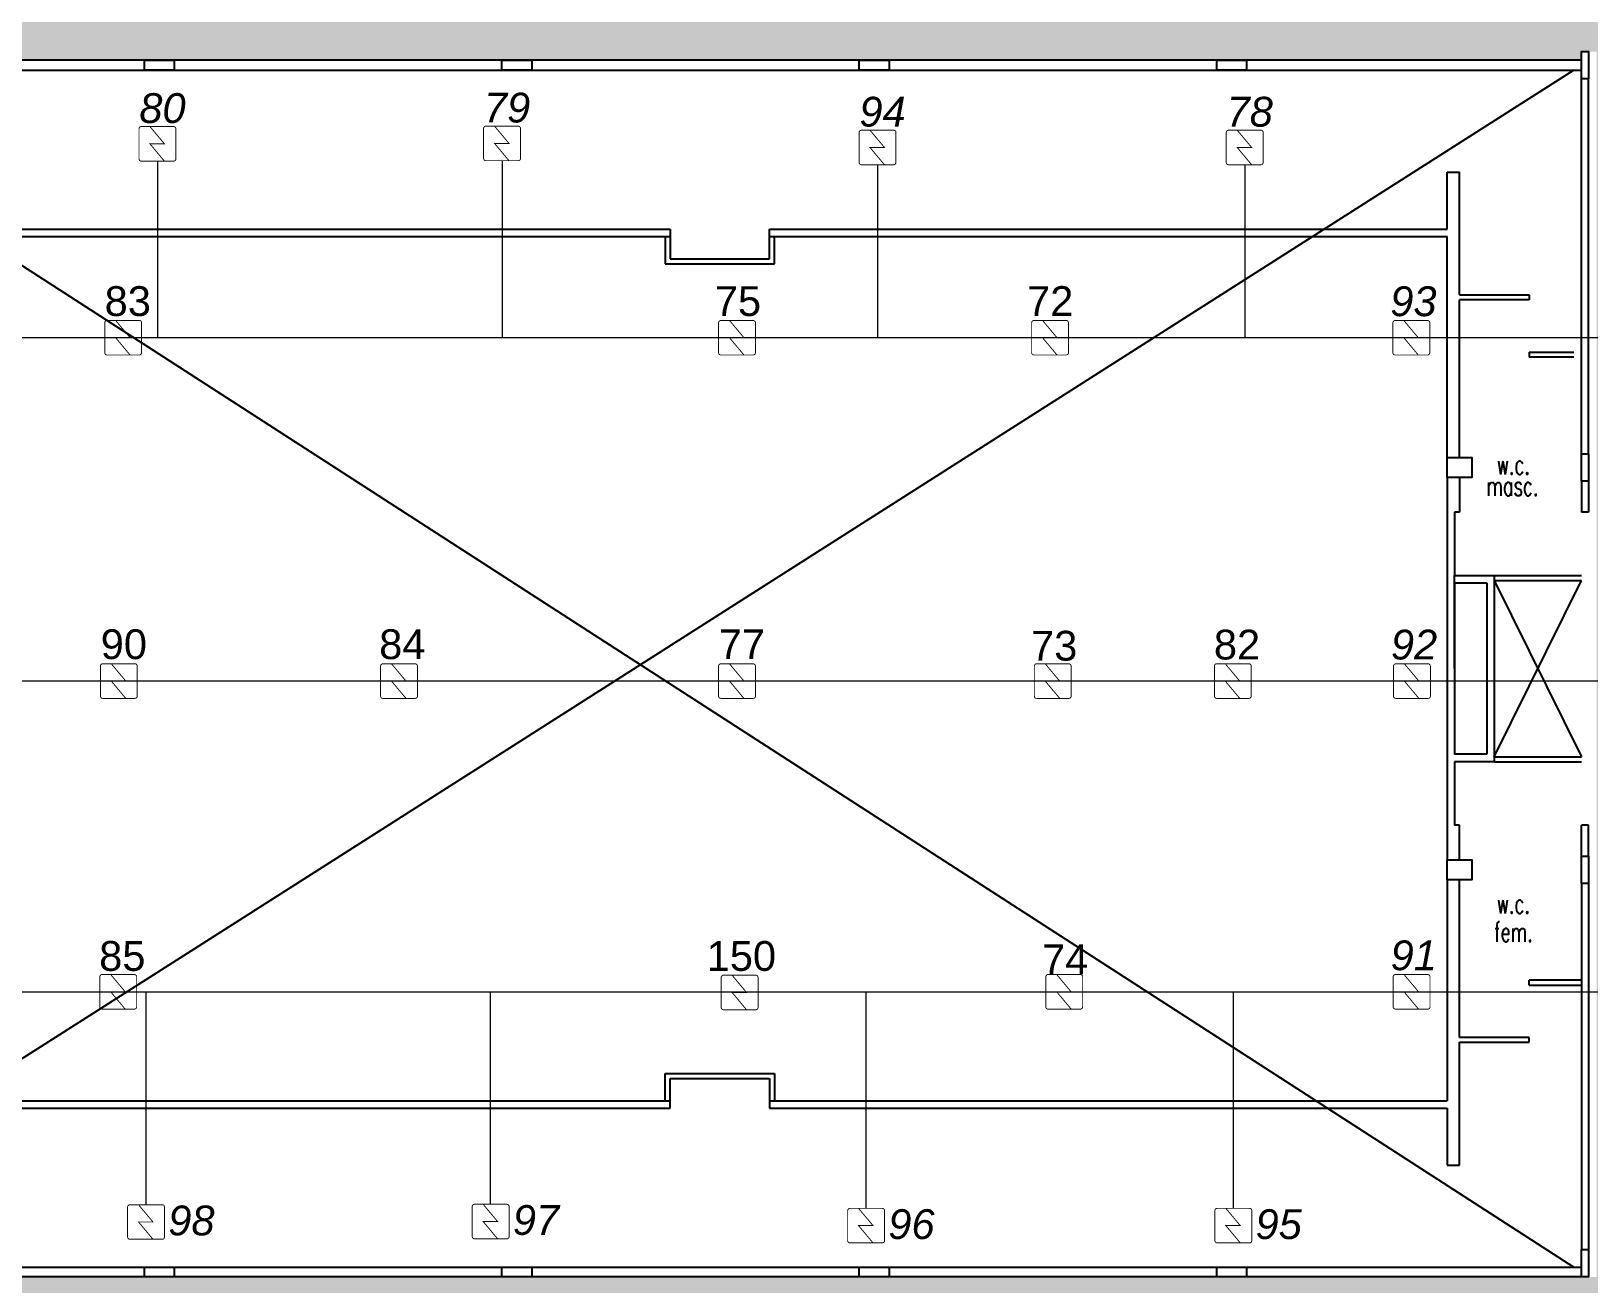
# Model space of a CAD drawing. Header units: metres. Extents: x -331 to 2982, y 362 to 2539.
# Drawn here: x 813.73 to 845.1, y 1863.08 to 1888.31 of the extents above; entities that cross this region are included whole.
import ezdxf
from ezdxf.enums import TextEntityAlignment as Align

# ---------------------------------------------------------------- set-up
doc = ezdxf.new("R2010")
doc.units = ezdxf.units.M
doc.layers.add('_corredores', color=251, linetype='Continuous', plot=False)
for name, color, linetype in [('ALV', 251, 'Continuous'), ('Det', 251, 'Continuous'), ('DET. FUMAÇA', 1, 'Continuous'), ('Div', 251, 'Continuous'), ('Est', 251, 'Continuous')]:
    doc.layers.add(name, color=color, linetype=linetype)
doc.styles.add('ALESP2', font='ROMANS.SHX', dxfattribs={"width": 0.65, "height": 0.4})
doc.styles.add('X3G_ENTITY_1416AF6B', font='arial.ttf', dxfattribs={"height": 0.6})
doc.styles.add('X3G_ENTITY_1416AF75', font='arial.ttf', dxfattribs={"height": 0.6})
doc.styles.add('X3G_ENTITY_1416AF7F', font='arial.ttf', dxfattribs={"height": 0.6})
doc.styles.add('X3G_ENTITY_1416AF89', font='arial.ttf', dxfattribs={"height": 0.6})
doc.styles.add('X3G_ENTITY_1416AFBB', font='arial.ttf', dxfattribs={"height": 0.6})
doc.styles.add('X3G_ENTITY_1416AFBD', font='arial.ttf', dxfattribs={"height": 0.6})
doc.styles.add('X3G_ENTITY_1416AFBF', font='arial.ttf', dxfattribs={"height": 0.6})
doc.styles.add('X3G_ENTITY_1416AFC1', font='arial.ttf', dxfattribs={"height": 0.6})
doc.styles.add('X3G_ENTITY_1416AFDA', font='arial.ttf', dxfattribs={"height": 0.6})
doc.styles.add('X3G_ENTITY_1416AFE4', font='arial.ttf', dxfattribs={"height": 0.6})
doc.styles.add('X3G_ENTITY_1416AFEE', font='arial.ttf', dxfattribs={"height": 0.6})
doc.styles.add('X3G_ENTITY_14218B85', font='arial.ttf', dxfattribs={"height": 0.6})
doc.styles.add('X3G_ENTITY_14218B86', font='arial.ttf', dxfattribs={"height": 0.6})
doc.styles.add('X3G_ENTITY_14218B87', font='arial.ttf', dxfattribs={"height": 0.6})
doc.styles.add('X3G_ENTITY_14218BC9', font='arial.ttf', dxfattribs={"height": 0.6})
doc.styles.add('X3G_ENTITY_14218C48', font='arial.ttf', dxfattribs={"height": 0.6})
doc.styles.add('X3G_ENTITY_14218C49', font='arial.ttf', dxfattribs={"height": 0.6})
doc.styles.add('X3G_ENTITY_14218C4A', font='arial.ttf', dxfattribs={"height": 0.6})
doc.styles.add('X3G_ENTITY_14218C8F', font='arial.ttf', dxfattribs={"height": 0.6})
doc.styles.add('X3G_ENTITY_14218C90', font='arial.ttf', dxfattribs={"height": 0.6})
doc.styles.add('X3G_ENTITY_14218C91', font='arial.ttf', dxfattribs={"height": 0.6})
doc.styles.add('X3G_ENTITY_14218D18', font='arial.ttf', dxfattribs={"height": 0.6})

# ---------------------------------------------------------------- blocks, each defined once
blk = doc.blocks.new('Detector de fumaça')
at = {"layer": 'DET. FUMAÇA', "linetype": 'Continuous', "lineweight": 15, "const_width": 0.0187}
blk.add_lwpolyline([(774.599, 539.816), (775.249, 539.816, -0.414214), (775.296, 539.769), (775.296, 539.167, -0.414214), (775.249, 539.12), (774.599, 539.12, -0.414214), (774.553, 539.167), (774.553, 539.769, -0.414214)], format="xyb", close=True, dxfattribs=at)
blk.add_lwpolyline([(774.773, 539.816), (775.064, 539.468), (774.773, 539.468), (775.064, 539.12)], dxfattribs=at)

msp = doc.modelspace()

# ---------------------------------------------------------------- hatches: boundary and pattern name
at = {"layer": '_corredores', "transparency": 33554508}
h = msp.add_hatch(color=256, dxfattribs=at)
h.dxf.hatch_style = 1
h.paths.add_polyline_path([(851.609, 1924.544), (870.379, 1924.544), (870.379, 1926.38), (870.189, 1926.38), (870.189, 1926.577), (870.003, 1926.764), (866.304, 1926.765), (866.288, 1926.731), (866.184, 1926.814), (865.422, 1927.574), (863.994, 1927.574), (862.566, 1927.574), (861.756, 1926.765), (861.72, 1926.765), (861.716, 1926.764), (861.703, 1926.763), (861.685, 1926.763), (858.091, 1926.765), (857.744, 1926.418), (857.397, 1926.765), (853.804, 1926.765), (853.788, 1926.731), (853.684, 1926.814), (852.922, 1927.574), (851.494, 1927.574), (849.748, 1927.574), (849.748, 1926.814), (849.608, 1926.814), (849.608, 1929.894), (841.234, 1929.894), (841.234, 1928.054), (840.474, 1928.054), (840.474, 1927.096), (840.756, 1926.814), (840.374, 1926.432), (840.042, 1926.765), (836.434, 1926.765), (836.419, 1926.731), (836.314, 1926.814), (835.553, 1927.574), (834.124, 1927.574), (832.696, 1927.574), (831.886, 1926.765), (831.85, 1926.765), (831.847, 1926.764), (831.833, 1926.763), (831.815, 1926.763), (828.221, 1926.765), (827.874, 1926.418), (827.528, 1926.765), (823.934, 1926.765), (823.918, 1926.731), (823.814, 1926.814), (823.052, 1927.574), (821.624, 1927.574), (820.195, 1927.574), (819.385, 1926.765), (819.35, 1926.765), (819.346, 1926.764), (819.333, 1926.763), (819.315, 1926.763), (815.721, 1926.765), (815.374, 1926.418), (815.027, 1926.765), (811.434, 1926.765), (811.418, 1926.731), (811.314, 1926.814), (810.552, 1927.574), (809.124, 1927.574), (807.695, 1927.574), (806.886, 1926.765), (806.85, 1926.765), (806.846, 1926.764), (806.833, 1926.763), (806.815, 1926.763), (803.221, 1926.765), (802.874, 1926.418), (802.527, 1926.765), (798.934, 1926.765), (798.918, 1926.731), (798.814, 1926.814), (798.052, 1927.574), (796.624, 1927.574), (795.195, 1927.574), (794.386, 1926.765), (794.35, 1926.765), (794.346, 1926.764), (794.333, 1926.763), (794.315, 1926.763), (790.721, 1926.765), (790.374, 1926.418), (790.027, 1926.765), (786.434, 1926.765), (786.418, 1926.731), (786.314, 1926.814), (785.552, 1927.574), (784.124, 1927.574), (782.696, 1927.574), (781.886, 1926.765), (781.85, 1926.765), (781.846, 1926.764), (781.833, 1926.763), (781.815, 1926.763), (778.221, 1926.765), (777.874, 1926.418), (777.527, 1926.765), (773.934, 1926.765), (773.918, 1926.731), (773.814, 1926.814), (773.052, 1927.574), (771.624, 1927.574), (770.196, 1927.574), (769.386, 1926.765), (769.35, 1926.765), (769.347, 1926.764), (769.333, 1926.763), (769.315, 1926.763), (765.615, 1926.764), (765.429, 1926.577), (765.429, 1926.38), (765.239, 1926.38), (765.239, 1924.544), (770.084, 1924.544), (770.084, 1914.631), (770.394, 1914.631), (770.394, 1905.511), (765.009, 1905.511), (765.009, 1910.811), (763.809, 1910.811), (763.809, 1905.511), (755.909, 1905.511), (755.909, 1910.811), (754.809, 1910.811), (754.809, 1905.511), (746.059, 1905.511), (746.059, 1901.896), (748.429, 1901.896), (748.429, 1903.596), (748.029, 1903.596), (748.029, 1903.796), (754.454, 1903.796), (754.454, 1903.596), (754.129, 1903.596), (754.129, 1901.896), (754.454, 1901.896), (754.454, 1901.696), (754.454, 1901.171), (757.954, 1901.171), (757.954, 1903.571), (757.954, 1903.771), (768.009, 1903.771), (768.009, 1903.751), (768.814, 1903.751), (768.814, 1895.791), (767.984, 1895.791), (767.984, 1895.771), (762.344, 1895.771), (761.069, 1895.771), (761.069, 1893.046), (754.154, 1893.046), (752.479, 1893.046), (752.479, 1860.521), (752.479, 1859.096), (752.479, 1857.621), (754.079, 1857.621), (754.079, 1860.546), (753.904, 1860.546), (753.904, 1863.421), (754.169, 1863.421), (754.169, 1887.631), (760.804, 1887.631), (760.804, 1887.721), (768.909, 1887.721), (770.309, 1887.721), (771.909, 1887.721), (773.009, 1887.721), (775.859, 1887.721), (775.859, 1886.621), (777.159, 1886.621), (777.159, 1887.721), (788.759, 1887.721), (788.759, 1886.621), (790.059, 1886.621), (790.059, 1887.721), (802.309, 1887.721), (804.009, 1887.721), (844.959, 1887.721), (844.959, 1887.896), (845.259, 1887.896), (845.259, 1887.543), (845.259, 1863.221), (807.109, 1863.221), (807.109, 1860.671), (807.109, 1860.571), (806.556, 1860.571), (806.556, 1858.751), (806.556, 1855.871), (806.556, 1855.143), (807.956, 1855.143), (807.956, 1857.121), (809.134, 1857.121), (809.134, 1860.671), (845.259, 1860.671), (845.259, 1855.977), (846.384, 1855.977), (846.384, 1856.871), (846.034, 1856.871), (846.034, 1856.971), (846.434, 1856.971), (846.434, 1860.671), (849.184, 1860.671), (849.184, 1856.971), (849.584, 1856.971), (849.584, 1856.871), (849.234, 1856.871), (849.234, 1855.977), (850.459, 1855.977), (850.459, 1860.671), (859.459, 1860.671), (859.459, 1863.221), (849.559, 1863.221), (849.559, 1888.221), (849.659, 1888.221), (849.659, 1887.721), (854.289, 1887.721), (854.289, 1895.621), (859.259, 1895.621), (859.259, 1905.521), (857.359, 1905.521), (857.359, 1905.621), (858.034, 1905.621), (858.034, 1908.221), (853.709, 1908.221), (853.709, 1908.184), (853.609, 1908.184), (853.609, 1910.121), (850.859, 1910.121), (850.86, 1912.861), (849.659, 1912.861), (849.659, 1908.921), (852.409, 1908.921), (852.409, 1903.771), (852.409, 1895.701), (852.409, 1890.371), (849.559, 1890.371), (849.559, 1908.921), (849.559, 1912.961), (852.259, 1912.961), (852.259, 1914.631), (851.609, 1914.631)])
h.paths.add_polyline_path([(845.929, 1914.631), (846.006, 1914.631), (846.006, 1905.511), (844.999, 1905.511), (844.999, 1909.911), (845.009, 1910.811), (843.809, 1910.811), (843.809, 1905.511), (835.009, 1905.511), (835.009, 1910.811), (833.809, 1910.811), (833.809, 1905.511), (825.009, 1905.511), (825.009, 1910.811), (823.809, 1910.811), (823.809, 1905.511), (815.009, 1905.511), (815.009, 1910.811), (813.809, 1910.811), (813.809, 1905.511), (805.009, 1905.511), (805.009, 1910.811), (803.809, 1910.811), (803.809, 1905.511), (795.009, 1905.511), (795.009, 1910.811), (793.809, 1910.811), (793.809, 1905.511), (785.009, 1905.511), (785.009, 1910.811), (783.809, 1910.811), (783.809, 1905.511), (775.009, 1905.511), (775.009, 1910.811), (773.979, 1910.811), (773.979, 1905.511), (773.194, 1905.511), (773.194, 1914.631), (773.124, 1914.631), (773.124, 1920.111), (775.144, 1920.111), (775.144, 1921.611), (775.124, 1921.611), (775.124, 1922.031), (773.624, 1922.031), (773.624, 1921.611), (773.164, 1921.611), (773.164, 1924.544), (845.929, 1924.543), (845.929, 1921.611), (845.469, 1921.611), (845.469, 1922.031), (843.969, 1922.031), (843.969, 1921.611), (843.949, 1920.111), (845.929, 1920.111)], flags=16)
h.paths.add_polyline_path([(851.494, 1926.432), (851.112, 1926.814), (851.494, 1927.196), (851.876, 1926.814)], flags=16)
h.paths.add_polyline_path([(845.244, 1926.432), (844.862, 1926.814), (845.244, 1927.196), (845.626, 1926.814)], flags=16)
h.paths.add_polyline_path([(845.119, 1903.801), (845.119, 1895.821), (845.259, 1895.821), (845.259, 1890.321), (839.659, 1890.321), (775.859, 1890.321), (772.984, 1890.321), (772.984, 1895.791), (771.754, 1895.791), (771.754, 1903.746), (773.099, 1903.746), (773.099, 1903.801)], flags=16)
h.paths.add_polyline_path([(834.506, 1926.814), (834.124, 1926.432), (833.742, 1926.814), (834.124, 1927.196)], flags=16)
h.paths.add_polyline_path([(863.612, 1926.814), (863.994, 1927.196), (864.376, 1926.814), (863.994, 1926.432)], flags=16)
h.paths.add_polyline_path([(845.259, 1895.821), (845.259, 1890.321), (839.659, 1890.321), (775.859, 1890.321), (772.984, 1890.321), (772.984, 1895.821), (775.859, 1895.821), (839.659, 1895.821)], flags=0)
h.paths.add_polyline_path([(822.006, 1926.814), (821.624, 1926.432), (821.242, 1926.814), (821.624, 1927.196)], flags=16)
h.paths.add_polyline_path([(809.506, 1926.814), (809.124, 1926.432), (808.742, 1926.814), (809.124, 1927.196)], flags=16)
h.paths.add_polyline_path([(797.006, 1926.814), (796.624, 1926.432), (796.242, 1926.814), (796.624, 1927.196)], flags=16)
h.paths.add_polyline_path([(784.506, 1926.814), (784.124, 1926.432), (783.742, 1926.814), (784.124, 1927.196)], flags=16)
h.paths.add_polyline_path([(772.006, 1926.814), (771.624, 1926.432), (771.242, 1926.814), (771.624, 1927.196)], flags=16)
edge = h.paths.add_edge_path(flags=16)
edge.add_line((767.555, 1893.924), (767.408, 1893.821))
edge.add_line((767.408, 1893.821), (767.203, 1894.065))
edge.add_line((767.203, 1894.065), (766.309, 1893.171))
edge.add_arc((765.909, 1892.771), 0.565, -45, 45, ccw=False)
edge.add_line((766.309, 1892.372), (767.203, 1891.477))
edge.add_line((767.203, 1891.477), (767.408, 1891.721))
edge.add_line((767.408, 1891.721), (767.555, 1891.618))
edge.add_arc((765.909, 1892.771), 2.01, 35, 325, ccw=False)

# ---------------------------------------------------------------- linework, layer by layer
at = {"layer": 'ALV', "color": 251}
for p, q in [((844.959, 1887.721), (795.009, 1887.721)), ((799.209, 1887.521), (844.959, 1887.521)), ((844.959, 1879.796), (844.959, 1887.346)), ((845.099, 1879.796), (845.099, 1887.346)), ((844.959, 1879.246), (844.959, 1878.621)), ((845.099, 1879.246), (845.099, 1878.621)), ((845.099, 1878.621), (844.959, 1878.621)), ((844.959, 1871.696), (844.959, 1872.321)), ((845.099, 1872.321), (844.959, 1872.321)), ((845.099, 1871.696), (845.099, 1872.321)), ((844.959, 1871.146), (844.959, 1863.771)), ((845.099, 1871.146), (845.099, 1863.771)), ((844.959, 1863.221), (807.109, 1863.221)), ((809.409, 1863.421), (844.959, 1863.421))]:
    msp.add_line(p, q, dxfattribs=at)
at = {"layer": 'Det', "color": 251}
for p, q in [((844.799, 1887.521), (806.949, 1863.421)), ((807.449, 1887.521), (844.799, 1863.421)), ((842.249, 1885.471), (842.499, 1885.471)), ((842.249, 1884.321), (842.249, 1885.471)), ((842.499, 1882.996), (842.499, 1885.471)), ((808.649, 1884.321), (826.599, 1884.321)), ((826.599, 1884.321), (826.599, 1883.721)), ((828.599, 1884.321), (842.249, 1884.321)), ((828.599, 1883.721), (828.599, 1884.321)), ((808.649, 1884.171), (826.599, 1884.171)), ((826.499, 1884.171), (826.499, 1883.621)), ((828.599, 1884.171), (842.249, 1884.171)), ((828.699, 1883.721), (828.699, 1884.171)), ((842.249, 1879.521), (842.249, 1884.171)), ((826.499, 1883.721), (826.499, 1883.721)), ((826.499, 1883.621), (828.699, 1883.621)), ((826.599, 1883.721), (828.599, 1883.721)), ((828.699, 1883.621), (828.699, 1883.721)), ((828.699, 1883.721), (828.699, 1883.721)), ((842.499, 1882.996), (843.899, 1882.996)), ((843.899, 1882.996), (843.899, 1882.896)), ((842.499, 1879.721), (842.499, 1882.896)), ((843.899, 1882.896), (842.499, 1882.896)), ((843.899, 1881.846), (844.799, 1881.846)), ((843.899, 1881.846), (843.899, 1881.746)), ((844.799, 1881.746), (843.899, 1881.746)), ((842.249, 1879.321), (842.249, 1871.621)), ((842.499, 1879.321), (842.499, 1878.621)), ((842.399, 1878.621), (842.399, 1877.346)), ((842.499, 1878.621), (842.399, 1878.621)), ((842.399, 1877.346), (843.199, 1877.346)), ((842.399, 1875.471), (842.399, 1877.346)), ((843.199, 1877.346), (844.959, 1877.346)), ((843.199, 1877.346), (843.199, 1873.596)), ((842.399, 1877.196), (842.399, 1873.746)), ((842.399, 1877.196), (843.049, 1877.196)), ((843.049, 1877.196), (843.049, 1873.746)), ((843.199, 1877.246), (844.959, 1877.246)), ((843.199, 1873.696), (844.959, 1877.246)), ((843.199, 1877.246), (844.959, 1873.696)), ((843.049, 1873.746), (842.399, 1873.746)), ((843.199, 1873.596), (842.399, 1873.596)), ((842.399, 1873.596), (842.399, 1872.321)), ((843.199, 1873.696), (844.959, 1873.696)), ((843.199, 1873.596), (844.959, 1873.596)), ((842.499, 1872.321), (842.399, 1872.321)), ((842.499, 1871.621), (842.499, 1872.321)), ((842.249, 1871.221), (842.249, 1866.771)), ((842.499, 1868.046), (842.499, 1871.221)), ((844.959, 1869.196), (843.899, 1869.196)), ((843.899, 1869.096), (843.899, 1869.196)), ((843.899, 1869.096), (844.959, 1869.096)), ((843.899, 1868.046), (842.499, 1868.046)), ((842.499, 1865.896), (842.499, 1867.946)), ((842.499, 1867.946), (843.899, 1867.946)), ((843.899, 1867.946), (843.899, 1868.046)), ((826.499, 1867.321), (828.699, 1867.321)), ((826.499, 1867.221), (826.499, 1867.321)), ((828.699, 1867.321), (828.699, 1867.221)), ((826.499, 1867.221), (826.499, 1867.221)), ((826.499, 1866.771), (826.499, 1867.221)), ((826.599, 1867.221), (828.599, 1867.221)), ((826.599, 1866.621), (826.599, 1867.221)), ((828.599, 1867.221), (828.599, 1866.621)), ((828.699, 1867.221), (828.699, 1867.221)), ((828.699, 1867.221), (828.699, 1866.771)), ((808.649, 1866.771), (826.599, 1866.771)), ((808.649, 1866.621), (826.599, 1866.621)), ((828.599, 1866.771), (841.099, 1866.771)), ((828.599, 1866.621), (841.099, 1866.621)), ((841.099, 1866.771), (842.249, 1866.771)), ((841.099, 1866.621), (842.249, 1866.621)), ((842.249, 1866.621), (842.249, 1865.471)), ((842.499, 1865.471), (842.499, 1865.896)), ((842.249, 1865.471), (842.499, 1865.471))]:
    msp.add_line(p, q, dxfattribs=at)
for points in [[(842.249, 1879.321), (842.249, 1879.721), (842.749, 1879.721), (842.749, 1879.321)], [(842.249, 1871.221), (842.249, 1871.621), (842.749, 1871.621), (842.749, 1871.221)]]:
    msp.add_lwpolyline(points, close=True, dxfattribs=at)
at = {"layer": 'Div', "color": 150, "linetype": 'Continuous', "lineweight": 0}
for p, q in [((816.271, 1885.69), (816.271, 1882.134)), ((823.212, 1885.7), (823.212, 1882.134)), ((830.775, 1885.617), (830.775, 1882.134)), ((838.172, 1885.617), (838.172, 1882.134)), ((847.327, 1882.134), (808.425, 1882.134)), ((847.327, 1875.22), (808.346, 1875.22)), ((808.473, 1868.963), (847.327, 1868.963)), ((816.041, 1864.676), (816.041, 1868.963)), ((822.983, 1864.685), (822.983, 1868.963)), ((830.546, 1864.602), (830.546, 1868.963)), ((837.943, 1864.602), (837.943, 1868.963))]:
    msp.add_line(p, q, dxfattribs=at)
at = {"layer": 'Est', "color": 251}
for points in [[(816.609, 1887.521), (816.009, 1887.521), (816.009, 1887.721), (816.609, 1887.721)], [(823.809, 1887.521), (823.209, 1887.521), (823.209, 1887.721), (823.809, 1887.721)], [(831.009, 1887.521), (830.409, 1887.521), (830.409, 1887.721), (831.009, 1887.721)], [(838.209, 1887.521), (837.609, 1887.521), (837.609, 1887.721), (838.209, 1887.721)], [(844.959, 1887.346), (844.959, 1887.896), (845.099, 1887.896), (845.099, 1887.346)], [(844.959, 1879.796), (845.099, 1879.796), (845.099, 1879.246), (844.959, 1879.246)], [(844.959, 1871.696), (845.099, 1871.696), (845.099, 1871.146), (844.959, 1871.146)], [(844.959, 1863.221), (844.959, 1863.771), (845.099, 1863.771), (845.099, 1863.221)], [(816.609, 1863.221), (816.009, 1863.221), (816.009, 1863.421), (816.609, 1863.421)], [(823.809, 1863.221), (823.209, 1863.221), (823.209, 1863.421), (823.809, 1863.421)], [(831.009, 1863.221), (830.409, 1863.221), (830.409, 1863.421), (831.009, 1863.421)], [(838.209, 1863.221), (837.609, 1863.221), (837.609, 1863.421), (838.209, 1863.421)]]:
    msp.add_lwpolyline(points, close=True, dxfattribs=at)

# ---------------------------------------------------------------- block references
at = {"layer": 'DET. FUMAÇA', "linetype": 'Continuous', "lineweight": 0}
for p in [(41.347, 1346.57), (48.288, 1346.579), (55.851, 1346.497), (63.248, 1346.497), (40.656, 1342.666), (53.021, 1342.666), (59.327, 1342.666), (66.604, 1342.666), (40.569, 1335.752), (46.213, 1335.752), (53.021, 1335.752), (59.381, 1335.752), (63.008, 1335.752), (66.616, 1335.752), (40.557, 1329.495), (53.073, 1329.482), (59.612, 1329.495), (66.609, 1329.495), (41.117, 1324.86), (48.059, 1324.869), (55.621, 1324.787), (63.019, 1324.787)]:
    msp.add_blockref('Detector de fumaça', p, dxfattribs=at)

# ---------------------------------------------------------------- texts
at = {"layer": 'Det', "color": 251, "style": 'ALESP2', "width": 0.65}
for s, p in [('w.c.', (843.583, 1879.382)), ('masc.', (843.564, 1878.953)), ('w.c.', (843.583, 1870.541)), ('fem.', (843.583, 1869.972))]:
    msp.add_text(s, height=0.4, dxfattribs=at).set_placement(p, align=Align.CENTER)
at = {"layer": 'Div', "color": 5, "linetype": 'Continuous', "lineweight": 0, "true_color": 0x0000ff, "char_height": 0.6, "attachment_point": 1}
for s, insert, style in [('{\\fArial|b0|i1|c0|p34;80}', (815.906, 1887.058), 'X3G_ENTITY_1416AF6B'), ('{\\fArial|b0|i1|c0|p34;79}', (822.847, 1887.068), 'X3G_ENTITY_1416AF75'), ('{\\fArial|b0|i1|c0|p34;94}', (830.41, 1886.985), 'X3G_ENTITY_1416AF7F'), ('{\\fArial|b0|i1|c0|p34;78}', (837.807, 1886.985), 'X3G_ENTITY_1416AF89'), ('83', (815.207, 1883.172), 'X3G_ENTITY_14218B87'), ('75', (827.498, 1883.172), 'X3G_ENTITY_14218C49'), ('72', (833.788, 1883.172), 'X3G_ENTITY_14218C8F'), ('{\\fArial|b0|i1|c0|p34;93}', (841.104, 1883.169), 'X3G_ENTITY_1416AFEE'), ('90', (815.128, 1876.263), 'X3G_ENTITY_14218B85'), ('84', (820.737, 1876.263), 'X3G_ENTITY_14218BC9'), ('77', (827.578, 1876.263), 'X3G_ENTITY_14218C4A'), ('73', (833.868, 1876.232), 'X3G_ENTITY_14218C91'), ('82', (837.551, 1876.255), 'X3G_ENTITY_14218D18'), ('{\\fArial|b0|i1|c0|p34;92}', (841.117, 1876.255), 'X3G_ENTITY_1416AFE4'), ('85', (815.097, 1869.985), 'X3G_ENTITY_14218B86'), ('150', (827.334, 1869.985), 'X3G_ENTITY_14218C48'), ('74', (834.09, 1869.916), 'X3G_ENTITY_14218C90'), ('{\\fArial|b0|i1|c0|p34;91}', (841.11, 1869.998), 'X3G_ENTITY_1416AFDA'), ('{\\fArial|b0|i1|c0|p34;98}', (816.489, 1864.659), 'X3G_ENTITY_1416AFBB'), ('{\\fArial|b0|i1|c0|p34;97}', (823.43, 1864.668), 'X3G_ENTITY_1416AFBD'), ('{\\fArial|b0|i1|c0|p34;96}', (830.993, 1864.585), 'X3G_ENTITY_1416AFBF'), ('{\\fArial|b0|i1|c0|p34;95}', (838.39, 1864.585), 'X3G_ENTITY_1416AFC1')]:
    msp.add_mtext_dynamic_manual_height_columns(s, width=13.3188, gutter_width=2.5, heights=[0], dxfattribs=dict(at, insert=insert, style=style))

doc.saveas('drawing.dxf')
